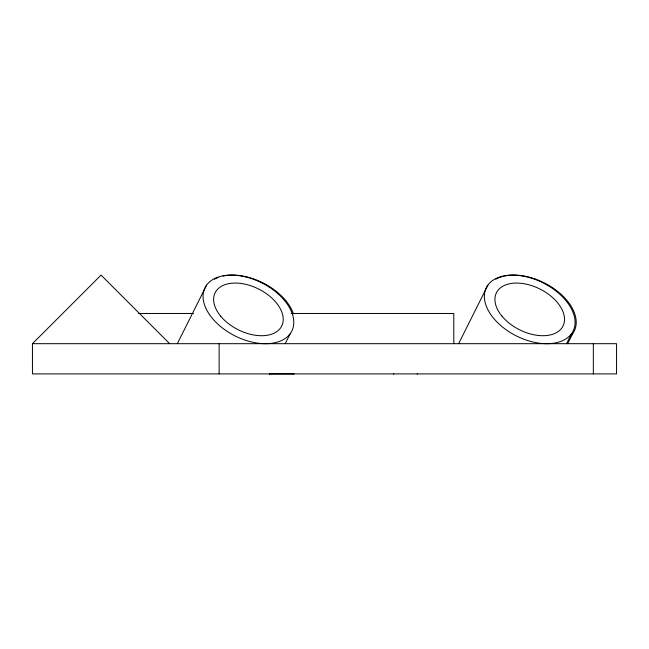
<?xml version="1.0" encoding="UTF-8"?>
<svg xmlns="http://www.w3.org/2000/svg" width="649" height="649" viewBox="0 0 649 649"><rect width="100%" height="100%" fill="white"/><g stroke="black" fill="none" stroke-linecap="round" stroke-linejoin="round"><path stroke-width="0.97" d="M177.323 343.686L206.601 285.138M285.236 343.686L290.257 333.643A48.505 29.7 26.6 0 0 242.734 276.263A48.505 29.7 26.6 0 0 212.288 318.27A48.505 29.7 26.6 0 0 290.257 333.643M458.624 343.686L487.902 285.138M566.536 343.686L571.558 333.643A48.505 29.7 26.6 0 0 524.035 276.263A48.505 29.7 26.6 0 0 493.597 318.27A48.505 29.7 26.6 0 0 571.558 333.643M567.656 343.686L572.678 333.643M32.45 343.686L616.55 343.686L616.55 373.905L32.45 373.905L32.45 343.686L101.049 275.087L169.649 343.686M292.464 313.467L294.086 313.467M138.618 313.475L193.556 313.475M291.077 313.475L453.789 313.475L453.789 343.686M269.765 373.905L269.351 373.905L294.086 373.897M393.456 373.905L393.862 373.905M417.218 373.905L417.623 373.905M293.113 313.475L293.526 313.475M293.113 373.905L293.526 373.905M593.332 343.686L593.332 373.905M219.127 343.686L219.127 373.905M504.273 276.06A48.505 29.7 26.6 0 1 560.217 293.575A48.505 29.7 26.6 0 1 571.444 335.168M495.812 279.2A48.505 29.7 26.6 0 1 503.413 276.263M214.503 279.2A48.505 29.7 26.6 0 1 218.096 277.512M222.964 276.06A48.505 29.7 26.6 0 1 293.429 313.865M502.01 316.201A37.212 22.788 26.6 0 0 561.823 327.996A37.212 22.788 26.6 0 0 525.365 283.97A37.212 22.788 26.6 0 0 502.01 316.201M220.709 316.201A37.212 22.788 26.6 0 0 280.522 327.996A37.212 22.788 26.6 0 0 244.065 283.97A37.212 22.788 26.6 0 0 220.709 316.201"/></g></svg>
